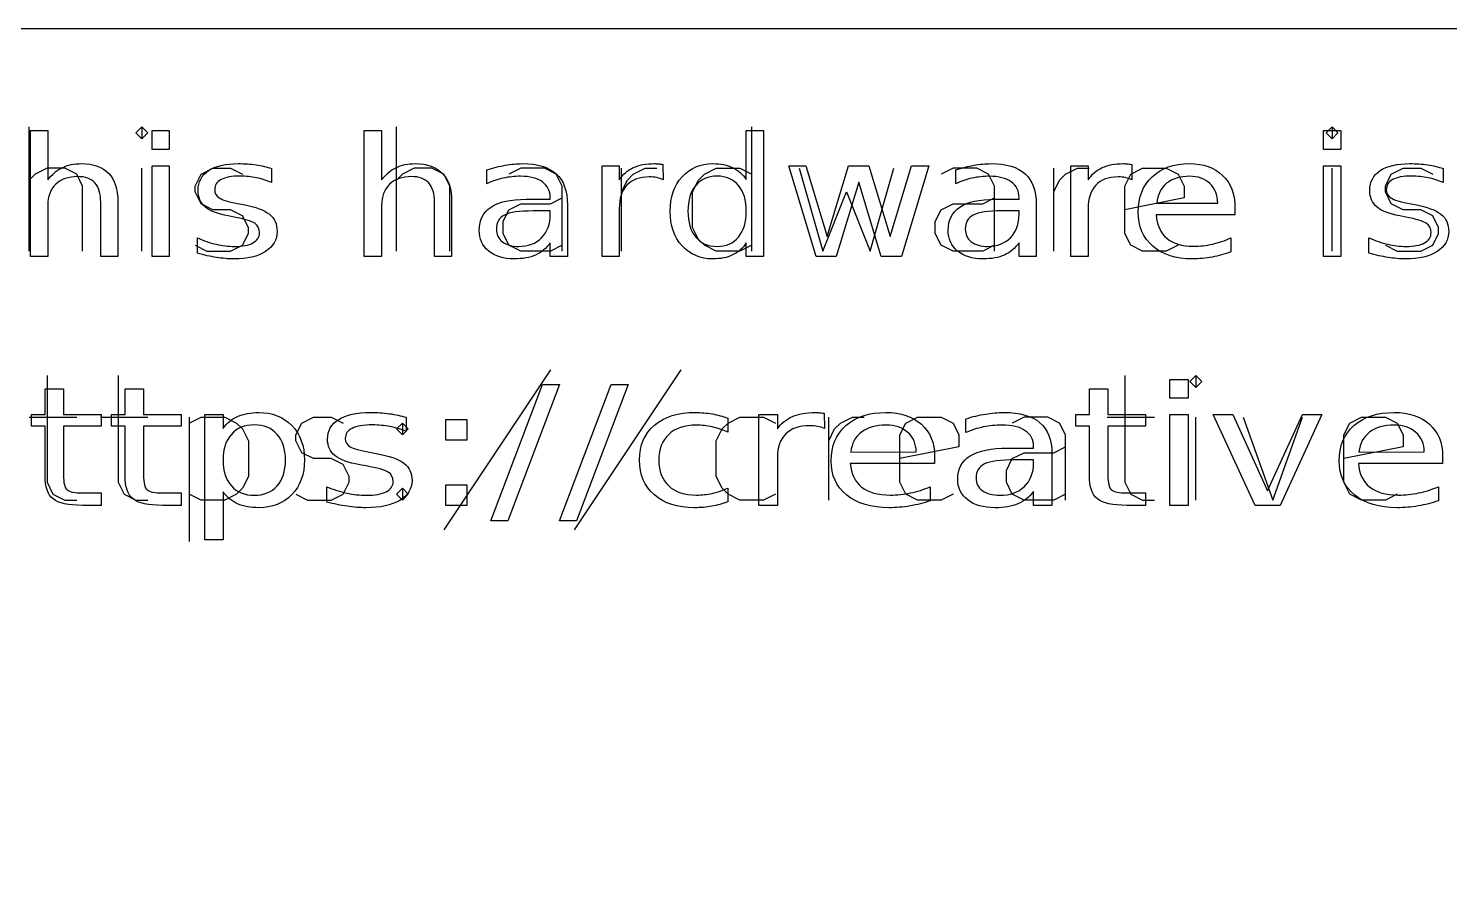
# Model space of a CAD drawing. Header units: millimetres. Extents: x 10 to 287, y 10 to 200.
# Drawn here: x 179.59 to 196.73, y 33.75 to 44 of the extents above; entities that cross this region are included whole.
import ezdxf

# ---------------------------------------------------------------- set-up
doc = ezdxf.new("R2010")
doc.units = ezdxf.units.MM
doc.layers.get('0').update_dxf_attribs({"linetype": 'CONTINUOUS'})

msp = doc.modelspace()

# ---------------------------------------------------------------- linework, layer by layer
at = {"color": 7}
for points in [[(177.0022, 44), (285.0022, 44), (285.0022, 12), (177.0022, 12)], [(181.08156, 42.76953), (181.2882, 42.76953), (181.2882, 42.54199), (181.08156, 42.54199)], [(195.21384, 42.7695), (195.42048, 42.7695), (195.42048, 42.54196), (195.21384, 42.54196)], [(181.08156, 42.34375), (181.2882, 42.34375), (181.2882, 41.25), (181.08156, 41.25)], [(188.762, 42.34378), (188.96864, 42.34378), (189.22694, 41.49026), (189.48411, 42.34378), (189.72781, 42.34378), (189.98611, 41.49026), (190.24328, 42.34378), (190.44992, 42.34378), (190.12087, 41.25003), (189.87717, 41.25003), (189.60652, 42.14651), (189.33475, 41.25003), (189.09105, 41.25003)], [(195.21384, 42.34372), (195.42048, 42.34372), (195.42048, 41.24997), (195.21384, 41.24997)], [(188.2499, 42.17768)], [(196.65465, 42.31158)], [(180.66941, 41.91006)], [(184.6955, 41.91006)], [(194.14359, 41.84179)], [(187.54575, 41.79593)], [(185.79203, 39.70801), (185.99637, 39.70801), (185.37135, 38.06445), (185.16702, 38.06445)], [(186.62138, 39.70801), (186.82571, 39.70801), (186.2007, 38.06445), (185.99637, 38.06445)], [(193.35711, 39.7695), (193.57826, 39.7695), (193.57826, 39.54196), (193.35711, 39.54196)], [(184.14543, 39.31161)], [(184.62614, 39.28418), (184.87975, 39.28418), (184.87975, 39.03613), (184.62614, 39.03613)], [(188.02646, 39.30176)], [(193.35711, 39.34372), (193.57826, 39.34372), (193.57826, 38.24997), (193.35711, 38.24997)], [(193.88236, 39.34372), (194.11674, 39.34372), (194.53742, 38.42575), (194.9581, 39.34372), (195.19248, 39.34372), (194.68766, 38.24997), (194.38718, 38.24997)], [(182.691, 38.7959)], [(190.5205, 38.84178)], [(196.64925, 38.84175)], [(181.93858, 38.41413)], [(184.62614, 38.49804), (184.87975, 38.49804), (184.87975, 38.25), (184.62614, 38.25)]]:
    msp.add_lwpolyline(points, close=True, dxfattribs=at)
for points in [[(179.6009, 41.3139), (179.6009, 42.8139)], [(179.82377, 41.86809), (179.82377, 41.24993), (179.616, 41.24993), (179.616, 42.76946), (179.82376, 42.76946), (179.82376, 42.17376)], [(180.958, 42.8139), (180.8866, 42.7424), (180.958, 42.671), (181.0295, 42.7424), (180.958, 42.8139), (180.958, 42.671)], [(183.84985, 41.86809), (183.84985, 41.24993), (183.64209, 41.24993), (183.64209, 42.76946), (183.84985, 42.76946), (183.84985, 42.17376)], [(184.0295, 41.3139), (184.0295, 42.8139)], [(188.2499, 42.17776), (188.2499, 42.76956), (188.45653, 42.76956), (188.45653, 41.25003), (188.2499, 41.25003), (188.2499, 41.41409)], [(188.3152, 41.3139), (188.3152, 42.8139)], [(195.3152, 42.8139), (195.2437, 42.7424), (195.3152, 42.671), (195.3866, 42.7424), (195.3152, 42.8139), (195.3152, 42.671)], [(186.71687, 41.82638), (186.71687, 41.25021), (186.50911, 41.25021), (186.50911, 42.34396), (186.71687, 42.34396), (186.71687, 42.17404)], [(187.24476, 42.3603), (187.2459, 42.17576)], [(192.37258, 41.82641), (192.37258, 41.25024), (192.16482, 41.25024), (192.16482, 42.34399), (192.37258, 42.34399), (192.37258, 42.17407)], [(192.90046, 42.36033), (192.90151, 42.17579)], [(180.2437, 41.3139), (180.2437, 42.0996), (180.1723, 42.2424), (180.0295, 42.3139), (179.8152, 42.3139), (179.6723, 42.2424), (179.6009, 42.171)], [(180.958, 41.3139), (180.958, 42.3139)], [(181.6009, 41.3853), (181.7437, 41.3139), (182.0295, 41.3139), (182.1723, 41.3853), (182.2437, 41.5282), (182.2437, 41.5996), (182.1723, 41.7424), (182.0295, 41.8139), (181.8152, 41.8139), (181.6723, 41.8853), (181.6009, 42.0282), (181.6009, 42.0996), (181.6723, 42.2424), (181.8152, 42.3139), (182.0295, 42.3139), (182.1723, 42.2424)], [(182.52228, 42.31161), (182.52241, 42.31152)], [(182.52241, 42.31152), (182.52241, 42.1416)], [(184.6723, 41.3139), (184.6723, 42.0996), (184.6009, 42.2424), (184.458, 42.3139), (184.2437, 42.3139), (184.1009, 42.2424), (184.0295, 42.171)], [(185.12115, 42.12778), (185.12115, 42.29379)], [(186.0295, 41.3139), (186.0295, 42.0996), (185.958, 42.2424), (185.8152, 42.3139), (185.5295, 42.3139), (185.3866, 42.2424)], [(186.7437, 41.3139), (186.7437, 42.3139)], [(186.7437, 42.0282), (186.8152, 42.171), (186.8866, 42.2424), (187.0295, 42.3139), (187.1723, 42.3139)], [(188.3152, 41.3853), (188.1723, 41.3139), (187.8866, 41.3139), (187.7437, 41.3853), (187.6723, 41.4567), (187.6009, 41.5996), (187.6009, 42.0282), (187.6723, 42.171), (187.7437, 42.2424), (187.8866, 42.3139), (188.1723, 42.3139), (188.3152, 42.2424)], [(188.8866, 42.3139), (189.1723, 41.3139), (189.458, 42.0282), (189.7437, 41.3139), (190.0295, 42.3139)], [(191.2437, 41.3139), (191.2437, 42.0996), (191.1723, 42.2424), (191.0295, 42.3139), (190.7437, 42.3139), (190.6009, 42.2424)], [(190.77677, 42.12781), (190.77677, 42.29382)], [(191.958, 41.3139), (191.958, 42.3139)], [(191.958, 42.0282), (192.0295, 42.171), (192.1009, 42.2424), (192.2437, 42.3139), (192.3866, 42.3139)], [(193.458, 41.3853), (193.3152, 41.3139), (193.0295, 41.3139), (192.8866, 41.3853), (192.8152, 41.5282), (192.8152, 42.0996), (192.8866, 42.2424), (193.0295, 42.3139), (193.3152, 42.3139), (193.458, 42.2424), (193.5295, 42.0996), (193.5295, 41.9567), (192.8152, 41.8139)], [(195.3152, 41.3139), (195.3152, 42.3139)], [(195.958, 41.3853), (196.1009, 41.3139), (196.3866, 41.3139), (196.5295, 41.3853), (196.6009, 41.5282), (196.6009, 41.5996), (196.5295, 41.7424), (196.3866, 41.8139), (196.1723, 41.8139), (196.0295, 41.8853), (195.958, 42.0282), (195.958, 42.0996), (196.0295, 42.2424), (196.1723, 42.3139), (196.3866, 42.3139), (196.5295, 42.2424)], [(196.65469, 42.31149), (196.65469, 42.14157)], [(180.66941, 41.91015), (180.66941, 41.25), (180.46277, 41.25), (180.46277, 41.90429)], [(182.11357, 41.88965), (182.18437, 41.87595)], [(184.69549, 41.91015), (184.69549, 41.25), (184.48885, 41.25), (184.48885, 41.90429)], [(186.0295, 41.3853), (185.8866, 41.3139), (185.5295, 41.3139), (185.3866, 41.3853), (185.3152, 41.5282), (185.3152, 41.671), (185.3866, 41.8139), (185.5295, 41.8853), (185.8866, 41.8853), (186.0295, 41.9567)], [(185.59504, 41.94028), (185.88478, 41.94028), (185.88478, 41.95788)], [(186.09142, 41.874), (186.09142, 41.24998), (185.88478, 41.24998), (185.88478, 41.41599)], [(186.09145, 41.8738), (186.09142, 41.874)], [(191.2437, 41.3853), (191.1009, 41.3139), (190.7437, 41.3139), (190.6009, 41.3853), (190.5295, 41.5282), (190.5295, 41.671), (190.6009, 41.8139), (190.7437, 41.8853), (191.1009, 41.8853), (191.2437, 41.9567)], [(191.25065, 41.94031), (191.54039, 41.94031), (191.54039, 41.95791)], [(191.74703, 41.87403), (191.74703, 41.25001), (191.54039, 41.25001), (191.54039, 41.41602)], [(191.74707, 41.87383), (191.74703, 41.87403)], [(194.14359, 41.8418), (194.14359, 41.7539), (193.1935, 41.7539)], [(193.2002, 41.89349), (193.93695, 41.8945)], [(196.24585, 41.88962), (196.31665, 41.87592)], [(182.07202, 41.72561), (182.00012, 41.74031)], [(185.88479, 41.75972), (185.88479, 41.79972), (185.67927, 41.7998)], [(191.5404, 41.75975), (191.5404, 41.79975), (191.33487, 41.79983)], [(196.20429, 41.72558), (196.13239, 41.74028)], [(181.62846, 41.29002), (181.62846, 41.47556)], [(194.0953, 41.4756), (194.0953, 41.30568)], [(195.76074, 41.28999), (195.76074, 41.47553)], [(179.8152, 39.8139), (179.8152, 38.5282), (179.8866, 38.3853), (180.0295, 38.3139), (180.1723, 38.3139)], [(180.6723, 39.8139), (180.6723, 38.5282), (180.7437, 38.3853), (180.8866, 38.3139), (181.0295, 38.3139)], [(185.8866, 39.8853), (184.6009, 37.9567)], [(187.458, 39.8853), (186.1723, 37.9567)], [(192.8152, 39.8139), (192.8152, 38.5282), (192.8866, 38.3853), (193.0295, 38.3139), (193.1723, 38.3139)], [(193.6723, 39.8139), (193.6009, 39.7424), (193.6723, 39.671), (193.7437, 39.7424), (193.6723, 39.8139), (193.6723, 39.671)], [(179.79069, 38.61038), (179.79069, 39.20413), (179.62843, 39.20413), (179.62843, 39.34378), (179.79069, 39.34378), (179.79069, 39.65432), (180.01306, 39.65429)], [(180.01306, 39.65429), (180.01306, 39.34375), (180.4686, 39.34375), (180.4686, 39.2041), (180.01306, 39.2041), (180.01306, 38.61035)], [(180.75584, 38.61038), (180.75584, 39.20413), (180.59358, 39.20413), (180.59358, 39.34378), (180.75584, 39.34378), (180.75584, 39.65432), (180.97822, 39.65429)], [(180.97822, 39.65429), (180.97822, 39.34375), (181.43376, 39.34375), (181.43376, 39.2041), (180.97822, 39.2041), (180.97822, 38.61035)], [(192.38831, 38.61035), (192.38831, 39.2041), (192.22605, 39.2041), (192.22605, 39.34375), (192.38831, 39.34375), (192.38831, 39.65429), (192.61069, 39.65426)], [(192.61069, 39.65426), (192.61069, 39.34372), (193.06623, 39.34372), (193.06623, 39.20407), (192.61069, 39.20407), (192.61069, 38.61032)], [(179.6009, 39.3139), (180.1723, 39.3139)], [(180.458, 39.3139), (181.0295, 39.3139)], [(181.5295, 39.3139), (181.5295, 37.8139)], [(181.5295, 39.2424), (181.6723, 39.3139), (181.958, 39.3139), (182.1009, 39.2424), (182.1723, 39.171), (182.2437, 39.0282), (182.2437, 38.5996), (182.1723, 38.4567), (182.1009, 38.3853), (181.958, 38.3139), (181.6723, 38.3139), (181.5295, 38.3853)], [(181.93858, 38.41406), (181.93858, 37.83398), (181.71622, 37.83398), (181.71622, 39.34375), (181.93858, 39.34375), (181.93858, 39.17773)], [(182.8152, 38.3853), (182.958, 38.3139), (183.2437, 38.3139), (183.3866, 38.3853), (183.458, 38.5282), (183.458, 38.5996), (183.3866, 38.7424), (183.2437, 38.8139), (183.0295, 38.8139), (182.8866, 38.8853), (182.8152, 39.0282), (182.8152, 39.0996), (182.8866, 39.2424), (183.0295, 39.3139), (183.2437, 39.3139), (183.3866, 39.2424)], [(184.14536, 39.31152), (184.14536, 39.1416)], [(188.6009, 38.3853), (188.458, 38.3139), (188.1723, 38.3139), (188.0295, 38.3853), (187.958, 38.4567), (187.8866, 38.5996), (187.8866, 39.0282), (187.958, 39.171), (188.0295, 39.2424), (188.1723, 39.3139), (188.458, 39.3139), (188.6009, 39.2424)], [(188.02646, 39.30176), (188.02646, 39.13379)], [(188.62508, 38.8264), (188.62508, 38.25023), (188.40272, 38.25023), (188.40272, 39.34398), (188.62508, 39.34398), (188.62508, 39.17406)], [(189.19001, 39.36032), (189.19115, 39.17578)], [(189.2437, 38.3139), (189.2437, 39.3139)], [(189.2437, 39.0282), (189.3152, 39.171), (189.3866, 39.2424), (189.5295, 39.3139), (189.6723, 39.3139)], [(190.7437, 38.3853), (190.6009, 38.3139), (190.3152, 38.3139), (190.1723, 38.3853), (190.1009, 38.5282), (190.1009, 39.0996), (190.1723, 39.2424), (190.3152, 39.3139), (190.6009, 39.3139), (190.7437, 39.2424), (190.8152, 39.0996), (190.8152, 38.9567), (190.1009, 38.8139)], [(190.89792, 39.12777), (190.89792, 39.29378)], [(192.1009, 38.3139), (192.1009, 39.0996), (192.0295, 39.2424), (191.8866, 39.3139), (191.6009, 39.3139), (191.458, 39.2424)], [(192.6009, 39.3139), (193.1723, 39.3139)], [(193.6723, 38.3139), (193.6723, 39.3139)], [(194.2437, 39.3139), (194.6009, 38.3139), (194.958, 39.3139)], [(196.1009, 38.3853), (195.958, 38.3139), (195.6723, 38.3139), (195.5295, 38.3853), (195.458, 38.5282), (195.458, 39.0996), (195.5295, 39.2424), (195.6723, 39.3139), (195.958, 39.3139), (196.1009, 39.2424), (196.1723, 39.0996), (196.1723, 38.9567), (195.458, 38.8139)], [(184.1009, 39.2424), (184.1723, 39.171), (184.1009, 39.0996), (184.0295, 39.171), (184.1009, 39.2424), (184.1009, 39.0996)], [(192.1009, 38.3853), (191.958, 38.3139), (191.6009, 38.3139), (191.458, 38.3853), (191.3866, 38.5282), (191.3866, 38.671), (191.458, 38.8139), (191.6009, 38.8853), (191.958, 38.8853), (192.1009, 38.9567)], [(191.40514, 38.94027), (191.71524, 38.94027), (191.71524, 38.95787)], [(183.70789, 38.88965), (183.78359, 38.87595)], [(190.5205, 38.84179), (190.5205, 38.75389), (189.50365, 38.75389)], [(189.51087, 38.89348), (190.29935, 38.89449)], [(191.71522, 38.75971), (191.71522, 38.79971), (191.49529, 38.79979)], [(191.9364, 38.87399), (191.9364, 38.24997), (191.71524, 38.24997), (191.71524, 38.41598)], [(191.9364, 38.87378), (191.9364, 38.87399)], [(196.64925, 38.84176), (196.64925, 38.75386), (195.6324, 38.75386)], [(195.63961, 38.89345), (196.42809, 38.89446)], [(183.66339, 38.72561), (183.58649, 38.74031)], [(180.24146, 38.40037), (180.46863, 38.40037), (180.46863, 38.24998), (180.24146, 38.24998)], [(181.20662, 38.40037), (181.43378, 38.40037), (181.43378, 38.24998), (181.20662, 38.24998)], [(183.18866, 38.29002), (183.18866, 38.47556)], [(184.1009, 38.4567), (184.1723, 38.3853), (184.1009, 38.3139), (184.0295, 38.3853), (184.1009, 38.4567), (184.1009, 38.3139)], [(188.02646, 38.45804), (188.02646, 38.29202)], [(190.46882, 38.47559), (190.46882, 38.30567)], [(192.83909, 38.40034), (193.06625, 38.40034), (193.06625, 38.24995), (192.83909, 38.24995)], [(196.59756, 38.47556), (196.59756, 38.30564)]]:
    msp.add_lwpolyline(points, dxfattribs=at)
for points in [[(179.99783, 42.32122), (180.06521, 42.353753), (180.1427, 42.37002), (180.2303, 42.37002)], [(180.2303, 42.37002), (180.3748, 42.37002), (180.48411, 42.33096), (180.55823, 42.25284)], [(181.76311, 42.28621), (181.846963, 42.34221), (181.966007, 42.37021), (182.12024, 42.37021)], [(182.12024, 42.37021), (182.196607, 42.37021), (182.26848, 42.365343), (182.33586, 42.35561)], [(182.33586, 42.35561), (182.40324, 42.34581), (182.46538, 42.331143), (182.52228, 42.31161)], [(184.02392, 42.32122), (184.091307, 42.353753), (184.168797, 42.37002), (184.25639, 42.37002)], [(184.25639, 42.37002), (184.40089, 42.37002), (184.5102, 42.33096), (184.58432, 42.25284)], [(185.12115, 42.29379), (185.19677, 42.31919), (185.27014, 42.338057), (185.34126, 42.35039)], [(185.34126, 42.35039), (185.412387, 42.36339), (185.481643, 42.36989), (185.54903, 42.36989)], [(185.54903, 42.36989), (185.730957, 42.36989), (185.866843, 42.328877), (185.95669, 42.24685)], [(186.88645, 42.3215), (186.956077, 42.354033), (187.04068, 42.3703), (187.14026, 42.3703)], [(187.14026, 42.3703), (187.15446, 42.3703), (187.170193, 42.3693), (187.18746, 42.3673)], [(187.18746, 42.3673), (187.20466, 42.365967), (187.22376, 42.363633), (187.24476, 42.3603)], [(187.475, 42.21191), (187.570833, 42.317377), (187.694743, 42.37011), (187.84673, 42.37011)], [(187.84673, 42.37011), (187.939563, 42.37011), (188.018923, 42.354143), (188.08481, 42.32221)], [(190.77677, 42.29382), (190.852383, 42.31922), (190.925753, 42.338087), (190.99688, 42.35042)], [(190.99688, 42.35042), (191.068007, 42.36342), (191.13726, 42.36992), (191.20464, 42.36992)], [(191.20464, 42.36992), (191.386573, 42.36992), (191.52246, 42.328907), (191.6123, 42.24688)], [(192.54216, 42.32153), (192.611787, 42.354063), (192.696387, 42.37033), (192.79596, 42.37033)], [(192.79596, 42.37033), (192.81016, 42.37033), (192.825893, 42.36933), (192.84316, 42.36733)], [(192.84316, 42.36733), (192.86036, 42.365997), (192.87946, 42.363663), (192.90046, 42.36033)], [(193.14408, 42.21191), (193.25564, 42.317377), (193.405753, 42.37011), (193.59442, 42.37011)], [(193.59442, 42.37011), (193.763627, 42.37011), (193.89727, 42.322587), (193.99535, 42.22754)], [(195.89548, 42.28618), (195.979333, 42.34218), (196.098377, 42.37018), (196.25261, 42.37018)], [(196.25261, 42.37018), (196.32897, 42.37018), (196.400843, 42.365313), (196.46823, 42.35558)], [(196.46823, 42.35558), (196.53561, 42.34578), (196.59775, 42.331113), (196.65465, 42.31158)], [(179.82376, 42.17376), (179.87316, 42.239493), (179.931183, 42.288647), (179.99783, 42.32122)], [(180.18429, 42.21382), (180.07273, 42.21382), (179.984757, 42.182887), (179.92037, 42.12102)], [(180.39317, 42.13672), (180.34677, 42.18812), (180.277143, 42.21382), (180.18429, 42.21382)], [(180.55823, 42.25284), (180.63235, 42.175367), (180.66941, 42.061107), (180.66941, 41.91006)], [(181.63733, 42.04793), (181.63733, 42.150797), (181.679257, 42.230223), (181.76311, 42.28621)], [(181.91373, 42.1787), (181.862797, 42.151367), (181.83733, 42.11035), (181.83733, 42.05565)], [(182.14508, 42.2197), (182.042507, 42.2197), (181.96539, 42.206033), (181.91373, 42.1787)], [(182.34048, 42.2002), (182.277613, 42.2132), (182.21248, 42.2197), (182.14508, 42.2197)], [(182.52241, 42.1416), (182.46401, 42.167667), (182.403367, 42.1872), (182.34048, 42.2002)], [(183.84985, 42.17376), (183.89925, 42.239493), (183.957273, 42.288647), (184.02392, 42.32122)], [(184.21037, 42.21382), (184.09881, 42.21382), (184.010837, 42.182887), (183.94645, 42.12102)], [(184.41925, 42.13672), (184.37285, 42.18812), (184.303223, 42.21382), (184.21037, 42.21382)], [(184.58432, 42.25284), (184.65844, 42.175367), (184.6955, 42.061107), (184.6955, 41.91006)], [(185.31768, 42.19518), (185.249547, 42.18018), (185.184037, 42.157713), (185.12115, 42.12778)], [(185.52769, 42.21768), (185.455817, 42.21768), (185.385813, 42.21018), (185.31768, 42.19518)], [(185.79048, 42.14928), (185.728347, 42.19488), (185.64075, 42.21768), (185.52769, 42.21768)], [(185.95669, 42.24685), (186.04653, 42.164817), (186.09145, 42.040467), (186.09145, 41.8738)], [(186.71687, 42.17404), (186.76027, 42.24044), (186.816797, 42.289593), (186.88645, 42.3215)], [(187.0796, 42.21016), (186.962807, 42.21016), (186.872963, 42.17696), (186.81007, 42.11056)], [(187.1695, 42.20116), (187.142567, 42.20716), (187.1126, 42.21016), (187.0796, 42.21016)], [(187.2459, 42.17576), (187.2227, 42.187493), (187.197233, 42.19596), (187.1695, 42.20116)], [(187.33238, 41.7959), (187.33238, 41.967773), (187.37992, 42.106443), (187.475, 42.21191)], [(187.89725, 42.21975), (187.787943, 42.21975), (187.701843, 42.18199), (187.63895, 42.10647)], [(188.15555, 42.10647), (188.092683, 42.18199), (188.006583, 42.21975), (187.89725, 42.21975)], [(188.08481, 42.32221), (188.151477, 42.290943), (188.206507, 42.242767), (188.2499, 42.17768)], [(190.9733, 42.19521), (190.905167, 42.18021), (190.839657, 42.157743), (190.77677, 42.12781)], [(191.1833, 42.21771), (191.111427, 42.21771), (191.041427, 42.21021), (190.9733, 42.19521)], [(191.44609, 42.14931), (191.383957, 42.19491), (191.29636, 42.21771), (191.1833, 42.21771)], [(191.6123, 42.24688), (191.702147, 42.164847), (191.74707, 42.040497), (191.74707, 41.87383)], [(192.37258, 42.17407), (192.41598, 42.24047), (192.472507, 42.289623), (192.54216, 42.32153)], [(192.73531, 42.21019), (192.618517, 42.21019), (192.528673, 42.17699), (192.46578, 42.11059)], [(192.82511, 42.20119), (192.798177, 42.20719), (192.768243, 42.21019), (192.73531, 42.21019)], [(192.90151, 42.17579), (192.87831, 42.187523), (192.852843, 42.19599), (192.82511, 42.20119)], [(192.97788, 41.78613), (192.97788, 41.96517), (193.03328, 42.107097), (193.14408, 42.21191)], [(193.59663, 42.21775), (193.48133, 42.21775), (193.388867, 42.189417), (193.31924, 42.13275)], [(193.84145, 42.12985), (193.78005, 42.18845), (193.698443, 42.21775), (193.59663, 42.21775)], [(193.99535, 42.22754), (194.094177, 42.13314), (194.14359, 42.004557), (194.14359, 41.84179)], [(195.7697, 42.0479), (195.7697, 42.150767), (195.811627, 42.230193), (195.89548, 42.28618)], [(196.04601, 42.17867), (195.995077, 42.151337), (195.96961, 42.11032), (195.96961, 42.05562)], [(196.27735, 42.21967), (196.174783, 42.21967), (196.09767, 42.206003), (196.04601, 42.17867)], [(196.47276, 42.20017), (196.409893, 42.21317), (196.344757, 42.21967), (196.27735, 42.21967)], [(196.65469, 42.14157), (196.59629, 42.167637), (196.535647, 42.18717), (196.47276, 42.20017)], [(179.92037, 42.12102), (179.85597, 42.059153), (179.82377, 41.974843), (179.82377, 41.86809)], [(180.46277, 41.90429), (180.46277, 42.00781), (180.43957, 42.085287), (180.39317, 42.13672)], [(181.72273, 41.84773), (181.665797, 41.896597), (181.63733, 41.96333), (181.63733, 42.04793)], [(181.83733, 42.05565), (181.83733, 42.013983), (181.855663, 41.981117), (181.89233, 41.95705)], [(183.94645, 42.12102), (183.88205, 42.059153), (183.84985, 41.974843), (183.84985, 41.86809)], [(184.48885, 41.90429), (184.48885, 42.00781), (184.46565, 42.085287), (184.41925, 42.13672)], [(185.88478, 41.95788), (185.88478, 42.04056), (185.853347, 42.10436), (185.79048, 42.14928)], [(186.81007, 42.11056), (186.747937, 42.044827), (186.71687, 41.9501), (186.71687, 41.82638)], [(187.63895, 42.10647), (187.576817, 42.031603), (187.54575, 41.92809), (187.54575, 41.79593)], [(188.24985, 41.79593), (188.24985, 41.92809), (188.218417, 42.031603), (188.15555, 42.10647)], [(191.54039, 41.95791), (191.54039, 42.04059), (191.508957, 42.10439), (191.44609, 42.14931)], [(192.46578, 42.11059), (192.403647, 42.044857), (192.37258, 41.95013), (192.37258, 41.82641)], [(193.31924, 42.13275), (193.25036, 42.076083), (193.21068, 41.99633), (193.2002, 41.89349)], [(193.93695, 41.8945), (193.935617, 41.992807), (193.903783, 42.071257), (193.84145, 42.12985)], [(195.855, 41.8477), (195.798133, 41.896567), (195.7697, 41.9633), (195.7697, 42.0479)], [(195.96961, 42.05562), (195.96961, 42.013953), (195.987943, 41.981087), (196.02461, 41.95702)], [(182.00012, 41.74031), (181.872093, 41.763777), (181.77963, 41.799583), (181.72273, 41.84773)], [(181.89233, 41.95705), (181.928997, 41.933583), (182.002743, 41.911117), (182.11357, 41.88965)], [(182.18437, 41.87595), (182.331117, 41.848617), (182.435187, 41.80988), (182.49658, 41.75974)], [(185.02903, 41.56826), (185.02903, 41.691307), (185.076197, 41.78408), (185.17053, 41.84658)], [(185.17053, 41.84658), (185.265617, 41.909047), (185.40712, 41.94028), (185.59504, 41.94028)], [(190.68464, 41.56829), (190.68464, 41.691337), (190.731807, 41.78411), (190.82614, 41.84661)], [(190.82614, 41.84661), (190.92122, 41.909077), (191.062723, 41.94031), (191.25065, 41.94031)], [(196.13239, 41.74028), (196.004363, 41.763747), (195.9119, 41.799553), (195.855, 41.8477)], [(196.02461, 41.95702), (196.061277, 41.933553), (196.135023, 41.911087), (196.24585, 41.88962)], [(196.31665, 41.87592), (196.46339, 41.848587), (196.567457, 41.80985), (196.62885, 41.75971)], [(182.32021, 41.65041), (182.282743, 41.676477), (182.200013, 41.701543), (182.07202, 41.72561)], [(182.49658, 41.75974), (182.558713, 41.710273), (182.58978, 41.64094), (182.58978, 41.55174)], [(185.33225, 41.75), (185.26785, 41.7168), (185.23565, 41.66016), (185.23565, 41.58008)], [(185.67927, 41.7998), (185.51231, 41.7998), (185.396637, 41.7832), (185.33225, 41.75)], [(185.78035, 41.4775), (185.849977, 41.54846), (185.88479, 41.642533), (185.88479, 41.75972)], [(187.475, 41.37988), (187.37992, 41.485347), (187.33238, 41.62402), (187.33238, 41.7959)], [(187.54575, 41.79593), (187.54575, 41.663763), (187.576817, 41.55992), (187.63895, 41.4844)], [(188.15555, 41.4844), (188.218417, 41.55992), (188.24985, 41.663763), (188.24985, 41.79593)], [(190.98786, 41.75003), (190.92346, 41.71683), (190.89126, 41.66019), (190.89126, 41.58011)], [(191.33487, 41.79983), (191.167917, 41.79983), (191.052247, 41.78323), (190.98786, 41.75003)], [(191.43596, 41.47753), (191.505587, 41.54849), (191.5404, 41.642563), (191.5404, 41.75975)], [(193.15307, 41.37402), (193.036277, 41.475587), (192.97788, 41.612957), (192.97788, 41.78613)], [(193.1935, 41.7539), (193.2025, 41.630207), (193.245173, 41.535807), (193.32152, 41.4707)], [(196.45249, 41.65038), (196.415023, 41.676447), (196.33229, 41.701513), (196.20429, 41.72558)], [(196.62885, 41.75971), (196.690983, 41.710243), (196.72205, 41.64091), (196.72205, 41.55171)], [(182.29891, 41.41506), (182.35131, 41.444327), (182.37751, 41.48534), (182.37751, 41.5381)], [(182.37751, 41.5381), (182.37751, 41.586967), (182.35841, 41.624403), (182.32021, 41.65041)], [(182.58978, 41.55174), (182.58978, 41.450173), (182.54336, 41.369767), (182.45052, 41.31052)], [(185.14246, 41.31533), (185.06684, 41.378463), (185.02903, 41.462773), (185.02903, 41.56826)], [(185.23565, 41.58008), (185.23565, 41.51628), (185.259617, 41.465497), (185.30755, 41.42773)], [(190.79806, 41.31536), (190.722447, 41.378493), (190.68464, 41.462803), (190.68464, 41.56829)], [(190.89126, 41.58011), (190.89126, 41.51631), (190.915227, 41.465527), (190.96316, 41.42776)], [(196.43119, 41.41503), (196.48359, 41.444297), (196.50979, 41.48531), (196.50979, 41.53807)], [(196.50979, 41.53807), (196.50979, 41.586937), (196.49069, 41.624373), (196.45249, 41.65038)], [(196.72205, 41.55171), (196.72205, 41.450143), (196.675633, 41.369737), (196.5828, 41.31049)], [(181.62846, 41.47556), (181.704827, 41.441093), (181.78007, 41.41506), (181.85419, 41.39746)], [(181.85419, 41.39746), (181.92831, 41.380527), (182.00168, 41.37206), (182.0743, 41.37206)], [(182.0743, 41.37206), (182.171633, 41.37206), (182.246503, 41.386393), (182.29891, 41.41506)], [(185.45017, 41.22163), (185.321397, 41.22163), (185.218827, 41.252863), (185.14246, 41.31533)], [(185.30755, 41.42773), (185.356217, 41.390597), (185.422103, 41.37203), (185.50521, 41.37203)], [(185.50521, 41.37203), (185.619757, 41.37203), (185.71147, 41.407187), (185.78035, 41.4775)], [(185.88478, 41.41599), (185.83758, 41.34959), (185.77881, 41.300437), (185.70847, 41.26853)], [(187.84673, 41.22168), (187.694743, 41.22168), (187.570833, 41.274413), (187.475, 41.37988)], [(187.63895, 41.4844), (187.701817, 41.409533), (187.787917, 41.3721), (187.89725, 41.3721)], [(187.89725, 41.3721), (188.006563, 41.3721), (188.092663, 41.409533), (188.15555, 41.4844)], [(188.2499, 41.41409), (188.2065, 41.348957), (188.15147, 41.300453), (188.08481, 41.26858)], [(191.10577, 41.22166), (190.976997, 41.22166), (190.874427, 41.252893), (190.79806, 41.31536)], [(190.96316, 41.42776), (191.011827, 41.390627), (191.07771, 41.37206), (191.16081, 41.37206)], [(191.16081, 41.37206), (191.275363, 41.37206), (191.36708, 41.407217), (191.43596, 41.47753)], [(191.54039, 41.41602), (191.49319, 41.34962), (191.434417, 41.300467), (191.36407, 41.26856)], [(193.63036, 41.22168), (193.429713, 41.22168), (193.270617, 41.27246), (193.15307, 41.37402)], [(193.32152, 41.4707), (193.39864, 41.406233), (193.505703, 41.374), (193.64271, 41.374)], [(193.64271, 41.374), (193.72207, 41.374), (193.79881, 41.382467), (193.87293, 41.3994)], [(193.87293, 41.3994), (193.947803, 41.416333), (194.021927, 41.441733), (194.0953, 41.4756)], [(195.76074, 41.47553), (195.837107, 41.441063), (195.91235, 41.41503), (195.98647, 41.39743)], [(195.98647, 41.39743), (196.06059, 41.380497), (196.13396, 41.37203), (196.20658, 41.37203)], [(196.20658, 41.37203), (196.303913, 41.37203), (196.378783, 41.386363), (196.43119, 41.41503)], [(181.85868, 41.23922), (181.78606, 41.250287), (181.70932, 41.26722), (181.62846, 41.29002)], [(182.06981, 41.22162), (182.00243, 41.22162), (181.932053, 41.227487), (181.85868, 41.23922)], [(182.45052, 41.31052), (182.358433, 41.251253), (182.23153, 41.22162), (182.06981, 41.22162)], [(185.70847, 41.26853), (185.63809, 41.237263), (185.55199, 41.22163), (185.45017, 41.22163)], [(188.08481, 41.26858), (188.018943, 41.237313), (187.939583, 41.22168), (187.84673, 41.22168)], [(191.36407, 41.26856), (191.293697, 41.237293), (191.207597, 41.22166), (191.10577, 41.22166)], [(193.86732, 41.24318), (193.789453, 41.228847), (193.710467, 41.22168), (193.63036, 41.22168)], [(194.0953, 41.30568), (194.021173, 41.278347), (193.94518, 41.257513), (193.86732, 41.24318)], [(195.99096, 41.23919), (195.918333, 41.250257), (195.841593, 41.26719), (195.76074, 41.28999)], [(196.20209, 41.22159), (196.13471, 41.22159), (196.064333, 41.227457), (195.99096, 41.23919)], [(196.5828, 41.31049), (196.490707, 41.251223), (196.363803, 41.22159), (196.20209, 41.22159)], [(181.93858, 39.17773), (181.985047, 39.242863), (182.043543, 39.29104), (182.11407, 39.32226)], [(182.11407, 39.32226), (182.185383, 39.354193), (182.27032, 39.37016), (182.36888, 39.37016)], [(182.36888, 39.37016), (182.532347, 39.37016), (182.664963, 39.317423), (182.76673, 39.21195)], [(183.1983, 39.04793), (183.1983, 39.150797), (183.24317, 39.230223), (183.33291, 39.28621)], [(183.33291, 39.28621), (183.422657, 39.34221), (183.550063, 39.37021), (183.71513, 39.37021)], [(183.71513, 39.37021), (183.796863, 39.37021), (183.87379, 39.365343), (183.94591, 39.35561)], [(183.94591, 39.35561), (184.018023, 39.34581), (184.08453, 39.331143), (184.14543, 39.31161)], [(187.14182, 39.21683), (187.26282, 39.31905), (187.42829, 39.37016), (187.63823, 39.37016)], [(187.63823, 39.37016), (187.706337, 39.37016), (187.772843, 39.364293), (187.83775, 39.35256)], [(187.83775, 39.35256), (187.902683, 39.341493), (187.965587, 39.32456), (188.02646, 39.30176)], [(188.62508, 39.17406), (188.671547, 39.24046), (188.732043, 39.289613), (188.80657, 39.32152)], [(188.80657, 39.32152), (188.88109, 39.354053), (188.971637, 39.37032), (189.07821, 39.37032)], [(189.07821, 39.37032), (189.09341, 39.37032), (189.110243, 39.36932), (189.12871, 39.36732)], [(189.12871, 39.36732), (189.14711, 39.365987), (189.167543, 39.363653), (189.19001, 39.36032)], [(189.45077, 39.2119), (189.570163, 39.317373), (189.730823, 39.37011), (189.93275, 39.37011)], [(189.93275, 39.37011), (190.113843, 39.37011), (190.256877, 39.322583), (190.36185, 39.22753)], [(190.89792, 39.29378), (190.978847, 39.31918), (191.057373, 39.338047), (191.1335, 39.35038)], [(191.1335, 39.35038), (191.20962, 39.36338), (191.28374, 39.36988), (191.35586, 39.36988)], [(191.35586, 39.36988), (191.550573, 39.36988), (191.69601, 39.328863), (191.79217, 39.24683)], [(195.57951, 39.21187), (195.698903, 39.317343), (195.859563, 39.37008), (196.06149, 39.37008)], [(196.06149, 39.37008), (196.242583, 39.37008), (196.385617, 39.322553), (196.49059, 39.2275)], [(182.03834, 39.10644), (181.971807, 39.031573), (181.93854, 38.92806), (181.93854, 38.7959)], [(182.31479, 39.21972), (182.197803, 39.21972), (182.105653, 39.18196), (182.03834, 39.10644)], [(182.59004, 39.10644), (182.523507, 39.18196), (182.431757, 39.21972), (182.31479, 39.21972)], [(182.691, 38.7959), (182.691, 38.92806), (182.657347, 39.031573), (182.59004, 39.10644)], [(182.76673, 39.21195), (182.869297, 39.106483), (182.92058, 38.967813), (182.92058, 38.79594)], [(183.49391, 39.1787), (183.439443, 39.151367), (183.41221, 39.11035), (183.41221, 39.05565)], [(183.74151, 39.2197), (183.63173, 39.2197), (183.549197, 39.206033), (183.49391, 39.1787)], [(183.95065, 39.2002), (183.883337, 39.2132), (183.813623, 39.2197), (183.74151, 39.2197)], [(184.14536, 39.1416), (184.082893, 39.167667), (184.01799, 39.1872), (183.95065, 39.2002)], [(186.96153, 38.79594), (186.96153, 38.97432), (187.021627, 39.114617), (187.14182, 39.21683)], [(187.3137, 39.10646), (187.234373, 39.032893), (187.19471, 38.92938), (187.19471, 38.79592)], [(187.64784, 39.21779), (187.504407, 39.21779), (187.393027, 39.18068), (187.3137, 39.10646)], [(187.83775, 39.19629), (187.775283, 39.210623), (187.71198, 39.21779), (187.64784, 39.21779)], [(188.02646, 39.13379), (187.963993, 39.16179), (187.90109, 39.182623), (187.83775, 39.19629)], [(188.72488, 39.11058), (188.658347, 39.044847), (188.62508, 38.95012), (188.62508, 38.8264)], [(189.01335, 39.21018), (188.888343, 39.21018), (188.792187, 39.17698), (188.72488, 39.11058)], [(189.10945, 39.20118), (189.080583, 39.20718), (189.04855, 39.21018), (189.01335, 39.21018)], [(189.19115, 39.17578), (189.166283, 39.187513), (189.13905, 39.19598), (189.10945, 39.20118)], [(189.27288, 38.78612), (189.27288, 38.96516), (189.332177, 39.107087), (189.45077, 39.2119)], [(189.63827, 39.13274), (189.56455, 39.076073), (189.522083, 38.99632), (189.51087, 38.89348)], [(189.93515, 39.21774), (189.81175, 39.21774), (189.71279, 39.189407), (189.63827, 39.13274)], [(190.19718, 39.12984), (190.131447, 39.18844), (190.044103, 39.21774), (189.93515, 39.21774)], [(190.29935, 38.89449), (190.298017, 38.992797), (190.26396, 39.071247), (190.19718, 39.12984)], [(190.36185, 39.22753), (190.467617, 39.13313), (190.5205, 39.004547), (190.5205, 38.84178)], [(191.10826, 39.19517), (191.03534, 39.18017), (190.965227, 39.157703), (190.89792, 39.12777)], [(191.33302, 39.21767), (191.2561, 39.21767), (191.18118, 39.21017), (191.10826, 39.19517)], [(191.61428, 39.14927), (191.547747, 39.19487), (191.453993, 39.21767), (191.33302, 39.21767)], [(191.71524, 38.95787), (191.71524, 39.04055), (191.681587, 39.10435), (191.61428, 39.14927)], [(191.79217, 39.24683), (191.888323, 39.164797), (191.9364, 39.040447), (191.9364, 38.87378)], [(195.40162, 38.78609), (195.40162, 38.96513), (195.460917, 39.107057), (195.57951, 39.21187)], [(195.76702, 39.13271), (195.6933, 39.076043), (195.65083, 38.99629), (195.63961, 38.89345)], [(196.0639, 39.21771), (195.9405, 39.21771), (195.84154, 39.189377), (195.76702, 39.13271)], [(196.32592, 39.12981), (196.260187, 39.18841), (196.172847, 39.21771), (196.0639, 39.21771)], [(196.42809, 38.89446), (196.426757, 38.992767), (196.3927, 39.071217), (196.32592, 39.12981)], [(196.49059, 39.2275), (196.596363, 39.1331), (196.64925, 39.004517), (196.64925, 38.84175)], [(183.2896, 38.84773), (183.228733, 38.896597), (183.1983, 38.96333), (183.1983, 39.04793)], [(183.41221, 39.05565), (183.41221, 39.013983), (183.431843, 38.981117), (183.47111, 38.95705)], [(183.47111, 38.95705), (183.510377, 38.933583), (183.589303, 38.911117), (183.70789, 38.88965)], [(190.9508, 38.84657), (191.052567, 38.909037), (191.204013, 38.94027), (191.40514, 38.94027)], [(181.93854, 38.7959), (181.93854, 38.663733), (181.971807, 38.55989), (182.03834, 38.48437)], [(182.59004, 38.48437), (182.657347, 38.55989), (182.691, 38.663733), (182.691, 38.7959)], [(182.92058, 38.79594), (182.92058, 38.62406), (182.869297, 38.485387), (182.76673, 38.37992)], [(183.58649, 38.74031), (183.449463, 38.763777), (183.3505, 38.799583), (183.2896, 38.84773)], [(183.78359, 38.87595), (183.940643, 38.848617), (184.052023, 38.80988), (184.11773, 38.75974)], [(184.11773, 38.75974), (184.184263, 38.710273), (184.21753, 38.64094), (184.21753, 38.55174)], [(187.14062, 38.37699), (187.021227, 38.480503), (186.96153, 38.620153), (186.96153, 38.79594)], [(187.19471, 38.79592), (187.19471, 38.662453), (187.234373, 38.55861), (187.3137, 38.48439)], [(189.46038, 38.37401), (189.33538, 38.475577), (189.27288, 38.612947), (189.27288, 38.78612)], [(189.50365, 38.75389), (189.51325, 38.630197), (189.558927, 38.535797), (189.64068, 38.47069)], [(190.79936, 38.56825), (190.79936, 38.691297), (190.84984, 38.78407), (190.9508, 38.84657)], [(191.12388, 38.74999), (191.054973, 38.71679), (191.02052, 38.66015), (191.02052, 38.58007)], [(191.49529, 38.79979), (191.316597, 38.79979), (191.192793, 38.78319), (191.12388, 38.74999)], [(191.60344, 38.47749), (191.67796, 38.54845), (191.71522, 38.642523), (191.71522, 38.75971)], [(195.58913, 38.37398), (195.464123, 38.475547), (195.40162, 38.612917), (195.40162, 38.78609)], [(195.6324, 38.75386), (195.642, 38.630167), (195.687673, 38.535767), (195.76942, 38.47066)], [(179.88809, 38.32718), (179.823157, 38.379247), (179.79069, 38.473647), (179.79069, 38.61038)], [(180.01306, 38.61035), (180.01306, 38.521157), (180.027893, 38.463863), (180.05756, 38.43847)], [(180.85324, 38.32718), (180.788307, 38.379247), (180.75584, 38.473647), (180.75584, 38.61038)], [(180.97822, 38.61035), (180.97822, 38.521157), (180.993053, 38.463863), (181.02272, 38.43847)], [(183.92902, 38.65041), (183.888953, 38.676477), (183.80041, 38.701543), (183.66339, 38.72561)], [(183.99032, 38.5381), (183.99032, 38.586967), (183.969887, 38.624403), (183.92902, 38.65041)], [(191.02052, 38.58007), (191.02052, 38.51627), (191.046153, 38.465487), (191.09742, 38.42772)], [(192.48571, 38.32715), (192.420777, 38.379217), (192.38831, 38.473617), (192.38831, 38.61035)], [(192.61069, 38.61032), (192.61069, 38.521127), (192.625523, 38.463833), (192.65519, 38.43844)], [(180.05756, 38.43847), (180.088027, 38.41307), (180.149327, 38.40037), (180.24146, 38.40037)], [(181.02272, 38.43847), (181.053187, 38.41307), (181.114487, 38.40037), (181.20662, 38.40037)], [(182.11407, 38.26862), (182.043557, 38.300553), (181.98506, 38.349057), (181.93858, 38.41413)], [(182.03834, 38.48437), (182.105653, 38.409503), (182.197803, 38.37207), (182.31479, 38.37207)], [(182.31479, 38.37207), (182.431783, 38.37207), (182.523533, 38.409503), (182.59004, 38.48437)], [(183.18866, 38.47556), (183.270393, 38.441093), (183.350923, 38.41506), (183.43025, 38.39746)], [(183.66583, 38.37206), (183.770003, 38.37206), (183.850133, 38.386393), (183.90622, 38.41506)], [(183.90622, 38.41506), (183.962287, 38.444327), (183.99032, 38.48534), (183.99032, 38.5381)], [(184.21753, 38.55174), (184.21753, 38.450173), (184.16785, 38.369767), (184.06849, 38.31052)], [(187.3137, 38.48439), (187.393027, 38.410823), (187.504407, 38.37404), (187.64784, 38.37404)], [(187.83775, 38.39454), (187.901083, 38.408873), (187.963987, 38.43004), (188.02646, 38.45804)], [(189.64068, 38.47069), (189.723213, 38.406223), (189.837797, 38.37399), (189.98443, 38.37399)], [(190.23083, 38.39939), (190.310963, 38.416323), (190.390293, 38.441723), (190.46882, 38.47559)], [(190.92075, 38.31532), (190.839823, 38.378453), (190.79936, 38.462763), (190.79936, 38.56825)], [(191.09742, 38.42772), (191.149487, 38.390587), (191.22, 38.37202), (191.30896, 38.37202)], [(191.30896, 38.37202), (191.43156, 38.37202), (191.52972, 38.407177), (191.60344, 38.47749)], [(191.71524, 38.41598), (191.664773, 38.34958), (191.601873, 38.300427), (191.52654, 38.26852)], [(192.65519, 38.43844), (192.685657, 38.41304), (192.746957, 38.40034), (192.83909, 38.40034)], [(195.76942, 38.47066), (195.851953, 38.406193), (195.96654, 38.37396), (196.11318, 38.37396)], [(196.35958, 38.39936), (196.439707, 38.416293), (196.519033, 38.441693), (196.59756, 38.47556)], [(180.24146, 38.24998), (180.07078, 38.24998), (179.95299, 38.275713), (179.88809, 38.32718)], [(181.20662, 38.24998), (181.03594, 38.24998), (180.918147, 38.275713), (180.85324, 38.32718)], [(182.36888, 38.22172), (182.27032, 38.22172), (182.185383, 38.237353), (182.11407, 38.26862)], [(182.76673, 38.37992), (182.664963, 38.274453), (182.532347, 38.22172), (182.36888, 38.22172)], [(183.43506, 38.23922), (183.357333, 38.250287), (183.2752, 38.26722), (183.18866, 38.29002)], [(183.43025, 38.39746), (183.509583, 38.380527), (183.58811, 38.37206), (183.66583, 38.37206)], [(183.66103, 38.22162), (183.58891, 38.22162), (183.513587, 38.227487), (183.43506, 38.23922)], [(184.06849, 38.31052), (183.96993, 38.251253), (183.83411, 38.22162), (183.66103, 38.22162)], [(187.6238, 38.22172), (187.421073, 38.22172), (187.260013, 38.273477), (187.14062, 38.37699)], [(187.83415, 38.23932), (187.768417, 38.227587), (187.6983, 38.22172), (187.6238, 38.22172)], [(187.64784, 38.37404), (187.711973, 38.37404), (187.775277, 38.380873), (187.83775, 38.39454)], [(188.02646, 38.29202), (187.964793, 38.268553), (187.90069, 38.250987), (187.83415, 38.23932)], [(189.97121, 38.22167), (189.756463, 38.22167), (189.586187, 38.27245), (189.46038, 38.37401)], [(190.22482, 38.24317), (190.141487, 38.228837), (190.05695, 38.22167), (189.97121, 38.22167)], [(189.98443, 38.37399), (190.06937, 38.37399), (190.151503, 38.382457), (190.23083, 38.39939)], [(190.46882, 38.30567), (190.389493, 38.278337), (190.30816, 38.257503), (190.22482, 38.24317)], [(191.25009, 38.22162), (191.112263, 38.22162), (191.002483, 38.252853), (190.92075, 38.31532)], [(191.52654, 38.26852), (191.451213, 38.237253), (191.359063, 38.22162), (191.25009, 38.22162)], [(192.83909, 38.24995), (192.66841, 38.24995), (192.550617, 38.275683), (192.48571, 38.32715)], [(196.09996, 38.22164), (195.885207, 38.22164), (195.71493, 38.27242), (195.58913, 38.37398)], [(196.35357, 38.24314), (196.27023, 38.228807), (196.185693, 38.22164), (196.09996, 38.22164)], [(196.11318, 38.37396), (196.198113, 38.37396), (196.280247, 38.382427), (196.35958, 38.39936)], [(196.59756, 38.30564), (196.518233, 38.278307), (196.436903, 38.257473), (196.35357, 38.24314)]]:
    msp.add_open_spline(points, degree=3, dxfattribs=at)

doc.saveas('drawing.dxf')
